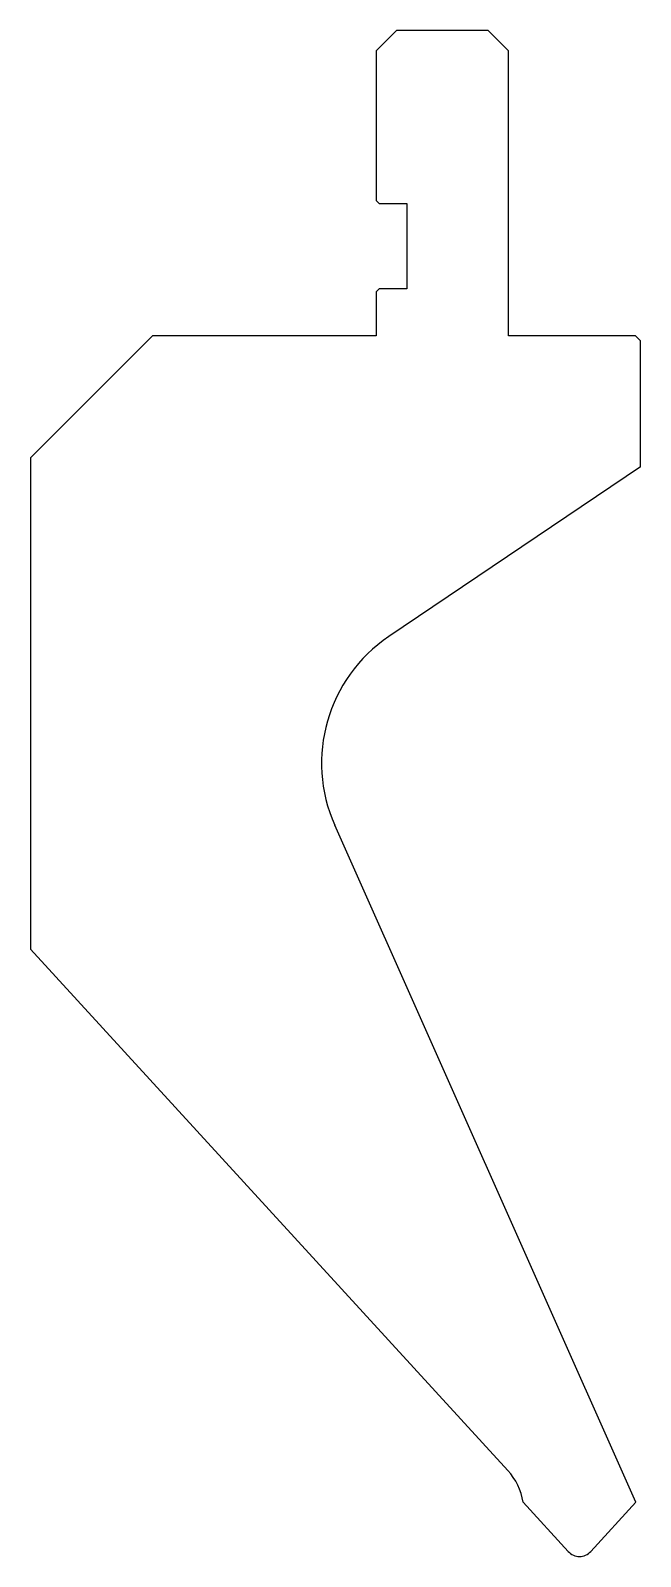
# Model space of a CAD drawing. Header units: metres. Extents: x 72 to 132, y 88 to 238.
import ezdxf

# ---------------------------------------------------------------- set-up
doc = ezdxf.new("R2010")
doc.units = ezdxf.units.M

msp = doc.modelspace()

# ---------------------------------------------------------------- linework, layer by layer
for p, q in [((107.716737, 237.874883), (105.716737, 235.874883)), ((116.716737, 237.874883), (107.716737, 237.874883)), ((118.716737, 235.874883), (116.716737, 237.874883)), ((105.716737, 235.874883), (105.716737, 221.174883)), ((118.716737, 207.874883), (118.716737, 235.874883)), ((105.716737, 221.174883), (106.016737, 220.874883)), ((106.016737, 220.874883), (108.716737, 220.874883)), ((108.716737, 220.874883), (108.716737, 212.474883)), ((106.016737, 212.474883), (105.716737, 212.174883)), ((105.716737, 212.174883), (105.716737, 207.874883)), ((108.716737, 212.474883), (106.016737, 212.474883)), ((83.716737, 207.874883), (71.716737, 195.874883)), ((105.716737, 207.874883), (83.716737, 207.874883)), ((131.216737, 207.874883), (118.716737, 207.874883)), ((131.716737, 207.374883), (131.216737, 207.874883)), ((131.716737, 194.995164), (131.716737, 207.374883)), ((71.716737, 195.874883), (71.716737, 147.565449)), ((131.716737, 194.995164), (106.957645, 178.294946)), ((131.26959, 93.214478), (101.642357, 159.758333)), ((118.660483, 96.33534), (71.716737, 147.565449)), ((124.610821, 88.361498), (120.163885, 93.214478)), ((131.26959, 93.214478), (126.822653, 88.361498))]:
    msp.add_line(p, q)
for centre, radius, start, end in [((115.345539, 165.859382), 15, 124, 204), ((114.236819, 92.281799), 6, 8.94269, 42.5), ((125.716737, 89.374883), 1.5, 222.5, 317.5)]:
    msp.add_arc(centre, radius, start, end)

doc.saveas('drawing.dxf')
